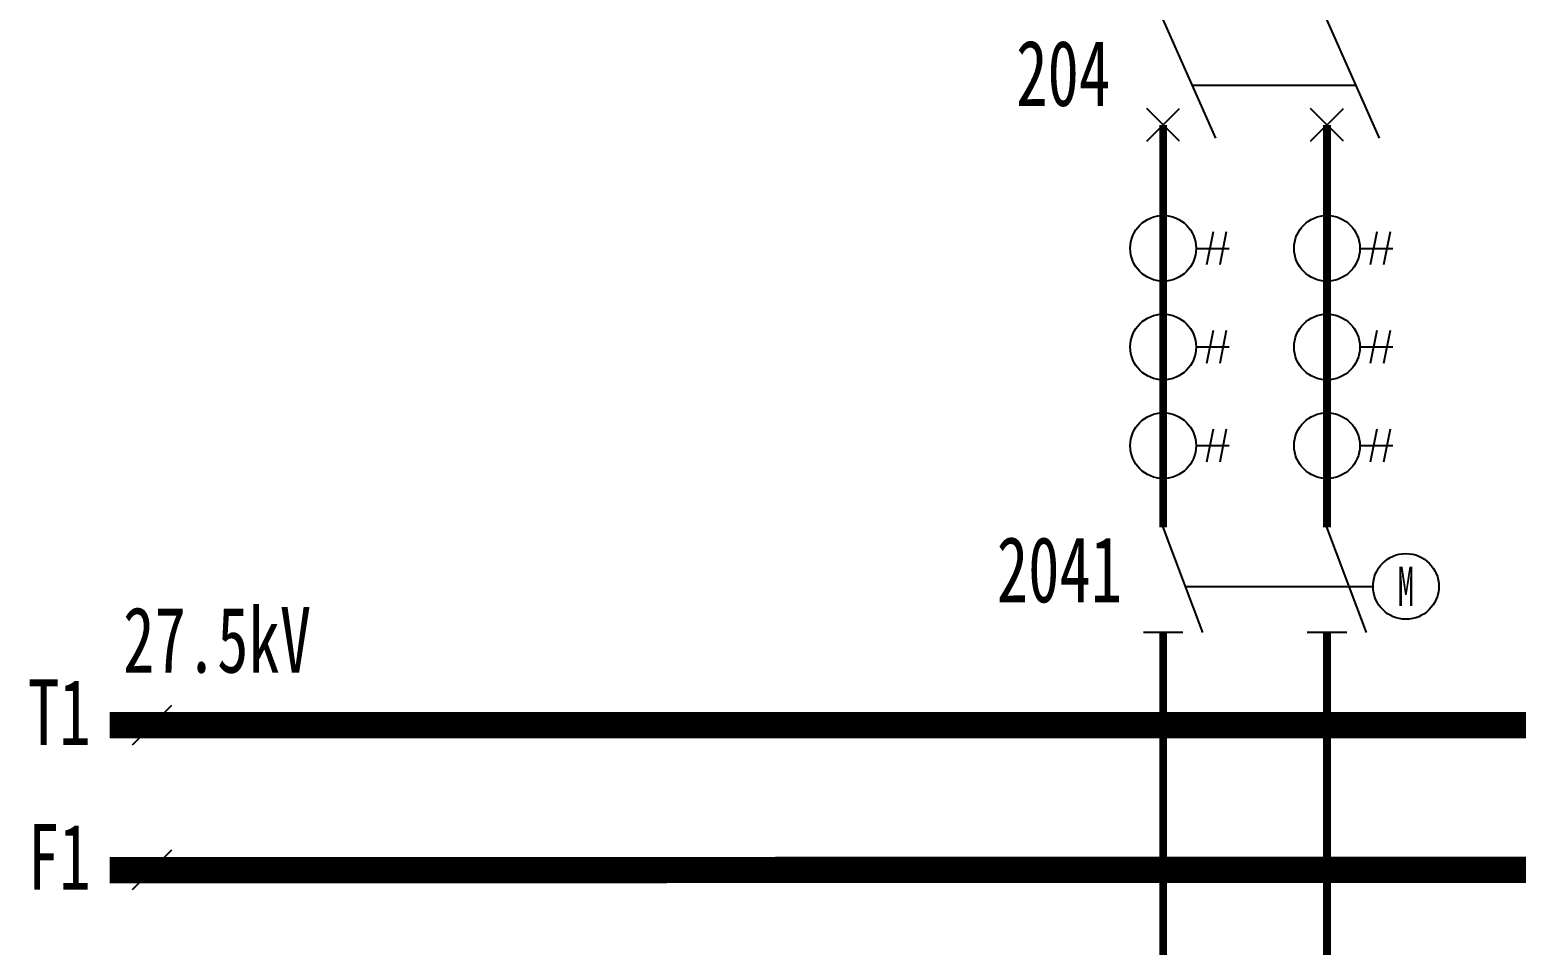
# Model space of a CAD drawing. Header units: millimetres. Extents: x 10667 to 23854, y -3427 to -2899.
# Drawn here: x 17195.5 to 17308.4, y -3159.5 to -3089.9 of the extents above; entities that cross this region are included whole.
import ezdxf
from ezdxf.enums import TextEntityAlignment as Align

# ---------------------------------------------------------------- set-up
doc = ezdxf.new("R2010")
doc.units = ezdxf.units.MM
doc.header["$LTSCALE"] = 10
for name, color, linetype in [('BLOCK', 3, 'Continuous'), ('设    备', 3, 'Continuous'), ('设备编号', 2, 'Continuous'), ('连 接 线', 1, 'Continuous')]:
    doc.layers.add(name, color=color, linetype=linetype)
doc.styles.add('HZ', font='SimSun.ttf', dxfattribs={"width": 0.7})

# ---------------------------------------------------------------- blocks, each defined once
blk = doc.blocks.new('$LH')
at = {"color": 3}
for p, q in [((3.792596414602542, 1.249999999999318), (3.292596414602542, -1.250000000000682)), ((4.792596414602542, 1.249999999999318), (4.292596414602542, -1.250000000000682)), ((2.500001320748027, -6.821210263296962e-13), (5.000001320748027, -6.821210263296962e-13))]:
    blk.add_line(p, q, dxfattribs=at)
blk.add_circle((1.320750698141637e-06, -6.821210263296962e-13), 2.5, dxfattribs=at)

msp = doc.modelspace()

# ---------------------------------------------------------------- linework, layer by layer
at = {"layer": 'BLOCK'}
for p, q in [((17285.56480377403, -3098.09221675231), (17281.56480377403, -3089.09221675231)), ((17298.00580482629, -3098.09221675231), (17294.00580482629, -3089.09221675231)), ((17296.22802704851, -3094.09221675231), (17283.78702599625, -3094.09221675231)), ((17282.81480377403, -3098.34221675231), (17280.31480377403, -3095.84221675231)), ((17280.31480377403, -3098.34221675231), (17282.81480377403, -3095.84221675231)), ((17292.75580482629, -3098.34221675231), (17295.25580482629, -3095.84221675231)), ((17295.25580482629, -3098.34221675231), (17292.75580482629, -3095.84221675231))]:
    msp.add_line(p, q, dxfattribs=at)
at = {"layer": '设    备'}
for p, q in [((17284.56480377403, -3135.682096875397), (17281.56480377403, -3127.682096875397)), ((17297.00580482629, -3135.682096875397), (17294.00580482629, -3127.682096875397)), ((17283.06480377403, -3135.682096875397), (17280.06480377403, -3135.682096875397)), ((17295.50580482629, -3135.682096875397), (17292.50580482629, -3135.682096875397))]:
    msp.add_line(p, q, dxfattribs=at)
at = {"layer": '设    备', "color": 3}
msp.add_line((17283.25230377403, -3132.182096875397), (17297.50580482629, -3132.182096875397), dxfattribs=at)
at = {"layer": '设    备'}
msp.add_circle((17300.00580482629, -3132.182096875397), 2.5, dxfattribs=at)
for p in [(17281.56480377403, -3135.682096875397), (17294.00580482629, -3135.682096875397)]:
    msp.add_point(p, dxfattribs=at)
at = {"layer": '连 接 线', "color": 3}
for p, q in [((17206.23425533265, -3141.242324736984), (17203.23425533265, -3144.242324736984)), ((17206.23425533265, -3152.242324684155), (17203.23425533265, -3155.242324684155))]:
    msp.add_line(p, q, dxfattribs=at)
at = {"layer": '连 接 线'}
for points, const_width in [([(17281.56480377403, -3097.09221675231), (17281.56480377403, -3127.682096875397)], 0.6), ([(17294.00580482629, -3097.09221675231), (17294.00580482629, -3127.682096875397)], 0.6), ([(17281.56480377403, -3135.682096875397), (17281.56480377403, -3142.742324736984)], 0.6), ([(17294.00580482629, -3135.682096875397), (17294.00580481802, -3175.072885319818)], 0.6), ([(17201.53164842381, -3142.742324736984), (17248.43410089521, -3142.742324736985)], 2), ([(17248.43410089521, -3142.742324736985), (17269.55632304754, -3142.742324736984)], 2), ([(17269.55632304754, -3142.742324736984), (17271.90550653732, -3142.742324736984)], 2), ([(17271.90550653732, -3142.742324736984), (17313.00580482629, -3142.741554353163)], 2), ([(17281.56480377403, -3164.412638151047), (17281.56480377403, -3142.742324736984)], 0.6), ([(17225.36354223073, -3153.749871121285), (17201.53244736986, -3153.751682257583)], 2), ([(17225.36354223073, -3153.749871121285), (17254.55632304754, -3153.742324736984)], 2), ([(17286.90550653732, -3153.742814323732), (17254.55632304754, -3153.742324736984)], 2), ([(17286.90550653732, -3153.742814323732), (17325.06315035332, -3153.742814323732)], 2)]:
    msp.add_lwpolyline(points, dxfattribs=dict(at, const_width=const_width))
for points in [[(17243.51647017813, -3141.742324736984), (17244.51647017813, -3141.742324736984), (17243.51647017813, -3141.746130038892), (17244.60362592088, -3141.746130038892)], [(17243.51647017813, -3141.746130038892), (17244.42931443538, -3141.746130038892), (17243.51647017813, -3141.742324736984), (17244.51647017813, -3141.742324736984)], [(17243.51647017813, -3141.746130038892), (17244.60362592088, -3141.746130038892), (17243.51647017813, -3141.757516983972), (17244.6901183558, -3141.757516983972)], [(17243.51647017813, -3141.757516983972), (17244.34282200046, -3141.757516983972), (17243.51647017813, -3141.746130038892), (17244.42931443538, -3141.746130038892)], [(17243.51647017813, -3141.776398910695), (17244.25765113303, -3141.776398910695), (17243.51647017813, -3141.757516983972), (17244.34282200046, -3141.757516983972)], [(17243.51647017813, -3141.802632116198), (17244.1744500348, -3141.802632116198), (17243.51647017813, -3141.776398910695), (17244.25765113303, -3141.776398910695)], [(17243.51647017813, -3141.836016949947), (17244.09385191639, -3141.836016949947), (17243.51647017813, -3141.802632116198), (17244.1744500348, -3141.802632116198)], [(17243.51647017813, -3141.8762993332), (17244.01647017813, -3141.8762993332), (17243.51647017813, -3141.836016949947), (17244.09385191639, -3141.836016949947)], [(17244.60362592088, -3141.746130038892), (17245.51647017813, -3141.746130038892), (17244.51647017813, -3141.742324736984), (17245.51647017813, -3141.742324736984)], [(17244.6901183558, -3141.757516983972), (17245.51647017813, -3141.757516983972), (17244.60362592088, -3141.746130038892), (17245.51647017813, -3141.746130038892)], [(17244.77528922323, -3141.776398910695), (17245.51647017813, -3141.776398910695), (17244.6901183558, -3141.757516983972), (17245.51647017813, -3141.757516983972)], [(17244.85849032145, -3141.802632116198), (17245.51647017813, -3141.802632116198), (17244.77528922323, -3141.776398910695), (17245.51647017813, -3141.776398910695)], [(17244.93908843987, -3141.836016949947), (17245.51647017813, -3141.836016949947), (17244.85849032145, -3141.802632116198), (17245.51647017813, -3141.802632116198)], [(17245.01647017813, -3141.8762993332), (17245.51647017813, -3141.8762993332), (17244.93908843987, -3141.836016949947), (17245.51647017813, -3141.836016949947)], [(17243.51647017813, -3141.923172692695), (17243.94289374178, -3141.923172692695), (17243.51647017813, -3141.8762993332), (17244.01647017813, -3141.8762993332)], [(17243.51647017813, -3141.976280293865), (17243.87368256844, -3141.976280293865), (17243.51647017813, -3141.923172692695), (17243.94289374178, -3141.923172692695)], [(17243.51647017813, -3142.035217955798), (17243.80936339694, -3142.035217955798), (17243.51647017813, -3141.976280293865), (17243.87368256844, -3141.976280293865)], [(17243.51647017813, -3142.099537127297), (17243.75042573501, -3142.099537127297), (17243.51647017813, -3142.035217955798), (17243.80936339694, -3142.035217955798)], [(17243.51647017813, -3142.168748300633), (17243.69731813384, -3142.168748300633), (17243.51647017813, -3142.099537127297), (17243.75042573501, -3142.099537127297)], [(17243.51647017813, -3142.242324736984), (17243.65044477434, -3142.242324736984), (17243.51647017813, -3142.168748300633), (17243.69731813384, -3142.168748300633)], [(17243.51647017813, -3142.319706475243), (17243.61016239109, -3142.319706475243), (17243.51647017813, -3142.242324736984), (17243.65044477434, -3142.242324736984)], [(17243.51647017813, -3142.400304593658), (17243.57677755734, -3142.400304593658), (17243.51647017813, -3142.319706475243), (17243.61016239109, -3142.319706475243)], [(17243.51647017813, -3142.483505691882), (17243.55054435184, -3142.483505691882), (17243.51647017813, -3142.400304593658), (17243.57677755734, -3142.400304593658)], [(17243.51647017813, -3142.568676559317), (17243.53166242512, -3142.568676559317), (17243.51647017813, -3142.483505691882), (17243.55054435184, -3142.483505691882)], [(17243.51647017813, -3142.655168994237), (17243.52027548004, -3142.655168994237), (17243.51647017813, -3142.568676559317), (17243.53166242512, -3142.568676559317)], [(17243.51647017813, -3142.742324736984), (17243.51647017813, -3142.742324736984), (17243.51647017813, -3142.655168994237), (17243.52027548004, -3142.655168994237)], [(17243.51647017813, -3142.742324736984), (17243.51647017813, -3142.742324736984), (17243.51647017813, -3142.829480479732), (17243.52027548004, -3142.829480479732)], [(17243.51647017813, -3142.829480479732), (17243.52027548004, -3142.829480479732), (17243.51647017813, -3142.915972914651), (17243.53166242512, -3142.915972914651)], [(17243.51647017813, -3142.915972914651), (17243.53166242512, -3142.915972914651), (17243.51647017813, -3143.001143782087), (17243.55054435184, -3143.001143782087)], [(17245.09004661448, -3141.923172692695), (17245.51647017813, -3141.923172692695), (17245.01647017813, -3141.8762993332), (17245.51647017813, -3141.8762993332)], [(17245.15925778781, -3141.976280293865), (17245.51647017813, -3141.976280293865), (17245.09004661448, -3141.923172692695), (17245.51647017813, -3141.923172692695)], [(17245.22357695932, -3142.035217955798), (17245.51647017813, -3142.035217955798), (17245.15925778781, -3141.976280293865), (17245.51647017813, -3141.976280293865)], [(17245.28251462125, -3142.099537127297), (17245.51647017813, -3142.099537127297), (17245.22357695932, -3142.035217955798), (17245.51647017813, -3142.035217955798)], [(17245.33562222242, -3142.168748300633), (17245.51647017813, -3142.168748300633), (17245.28251462125, -3142.099537127297), (17245.51647017813, -3142.099537127297)], [(17245.38249558191, -3142.242324736984), (17245.51647017813, -3142.242324736984), (17245.33562222242, -3142.168748300633), (17245.51647017813, -3142.168748300633)], [(17245.42277796517, -3142.319706475243), (17245.51647017813, -3142.319706475243), (17245.38249558191, -3142.242324736984), (17245.51647017813, -3142.242324736984)], [(17245.45616279892, -3142.400304593658), (17245.51647017813, -3142.400304593658), (17245.42277796517, -3142.319706475243), (17245.51647017813, -3142.319706475243)], [(17245.48239600442, -3142.483505691882), (17245.51647017813, -3142.483505691882), (17245.45616279892, -3142.400304593658), (17245.51647017813, -3142.400304593658)], [(17245.50127793114, -3142.568676559317), (17245.51647017813, -3142.568676559317), (17245.48239600442, -3142.483505691882), (17245.51647017813, -3142.483505691882)], [(17245.48239600442, -3143.001143782087), (17245.51647017813, -3143.001143782087), (17245.50127793114, -3142.915972914651), (17245.51647017813, -3142.915972914651)], [(17245.51266487622, -3142.655168994237), (17245.51647017813, -3142.655168994237), (17245.50127793114, -3142.568676559317), (17245.51647017813, -3142.568676559317)], [(17245.50127793114, -3142.915972914651), (17245.51647017813, -3142.915972914651), (17245.51266487622, -3142.829480479732), (17245.51647017813, -3142.829480479732)], [(17245.51647017813, -3142.742324736984), (17245.51647017813, -3142.742324736984), (17245.51266487622, -3142.655168994237), (17245.51647017813, -3142.655168994237)], [(17245.51266487622, -3142.829480479732), (17245.51647017813, -3142.829480479732), (17245.51647017813, -3142.742324736984)], [(17243.51647017813, -3143.001143782087), (17243.55054435184, -3143.001143782087), (17243.51647017813, -3143.08434488031), (17243.57677755734, -3143.08434488031)], [(17243.51647017813, -3143.08434488031), (17243.57677755734, -3143.08434488031), (17243.51647017813, -3143.164942998725), (17243.61016239109, -3143.164942998725)], [(17243.51647017813, -3143.164942998725), (17243.61016239109, -3143.164942998725), (17243.51647017813, -3143.242324736984), (17243.65044477434, -3143.242324736984)], [(17243.51647017813, -3143.242324736984), (17243.65044477434, -3143.242324736984), (17243.51647017813, -3143.315901173335), (17243.69731813384, -3143.315901173335)], [(17243.51647017813, -3143.315901173335), (17243.69731813384, -3143.315901173335), (17243.51647017813, -3143.385112346671), (17243.75042573501, -3143.385112346671)], [(17243.51647017813, -3143.385112346671), (17243.75042573501, -3143.385112346671), (17243.51647017813, -3143.449431518171), (17243.80936339694, -3143.449431518171)], [(17243.51647017813, -3143.449431518171), (17243.80936339694, -3143.449431518171), (17243.51647017813, -3143.508369180103), (17243.87368256844, -3143.508369180103)], [(17243.51647017813, -3143.508369180103), (17243.87368256844, -3143.508369180103), (17243.51647017813, -3143.561476781273), (17243.94289374178, -3143.561476781273)], [(17243.51647017813, -3143.561476781273), (17243.94289374178, -3143.561476781273), (17243.51647017813, -3143.608350140768), (17244.01647017813, -3143.608350140768)], [(17243.51647017813, -3143.608350140768), (17244.01647017813, -3143.608350140768), (17243.51647017813, -3143.648632524021), (17244.09385191639, -3143.648632524021)], [(17243.51647017813, -3143.648632524021), (17244.09385191639, -3143.648632524021), (17243.51647017813, -3143.68201735777), (17244.1744500348, -3143.68201735777)], [(17243.51647017813, -3143.68201735777), (17244.1744500348, -3143.68201735777), (17243.51647017813, -3143.708250563273), (17244.25765113303, -3143.708250563273)], [(17243.51647017813, -3143.708250563273), (17244.25765113303, -3143.708250563273), (17243.51647017813, -3143.727132489997), (17244.34282200046, -3143.727132489997)], [(17243.51647017813, -3143.727132489997), (17244.34282200046, -3143.727132489997), (17243.51647017813, -3143.738519435076), (17244.42931443538, -3143.738519435076)], [(17243.51647017813, -3143.738519435076), (17244.42931443538, -3143.738519435076), (17243.51647017813, -3143.742324736984), (17244.51647017813, -3143.742324736984)], [(17244.51647017813, -3143.742324736984), (17245.51647017813, -3143.742324736984), (17244.60362592088, -3143.738519435076), (17245.51647017813, -3143.738519435076)], [(17244.60362592088, -3143.738519435076), (17245.51647017813, -3143.738519435076), (17244.6901183558, -3143.727132489997), (17245.51647017813, -3143.727132489997)], [(17244.6901183558, -3143.727132489997), (17245.51647017813, -3143.727132489997), (17244.77528922323, -3143.708250563273), (17245.51647017813, -3143.708250563273)], [(17244.77528922323, -3143.708250563273), (17245.51647017813, -3143.708250563273), (17244.85849032145, -3143.68201735777), (17245.51647017813, -3143.68201735777)], [(17244.85849032145, -3143.68201735777), (17245.51647017813, -3143.68201735777), (17244.93908843987, -3143.648632524021), (17245.51647017813, -3143.648632524021)], [(17244.93908843987, -3143.648632524021), (17245.51647017813, -3143.648632524021), (17245.01647017813, -3143.608350140768), (17245.51647017813, -3143.608350140768)], [(17245.01647017813, -3143.608350140768), (17245.51647017813, -3143.608350140768), (17245.09004661448, -3143.561476781273), (17245.51647017813, -3143.561476781273)], [(17245.09004661448, -3143.561476781273), (17245.51647017813, -3143.561476781273), (17245.15925778781, -3143.508369180103), (17245.51647017813, -3143.508369180103)], [(17245.15925778781, -3143.508369180103), (17245.51647017813, -3143.508369180103), (17245.22357695932, -3143.449431518171), (17245.51647017813, -3143.449431518171)], [(17245.22357695932, -3143.449431518171), (17245.51647017813, -3143.449431518171), (17245.28251462125, -3143.385112346671), (17245.51647017813, -3143.385112346671)], [(17245.28251462125, -3143.385112346671), (17245.51647017813, -3143.385112346671), (17245.33562222242, -3143.315901173335), (17245.51647017813, -3143.315901173335)], [(17245.33562222242, -3143.315901173335), (17245.51647017813, -3143.315901173335), (17245.38249558191, -3143.242324736984), (17245.51647017813, -3143.242324736984)], [(17245.38249558191, -3143.242324736984), (17245.51647017813, -3143.242324736984), (17245.42277796517, -3143.164942998725), (17245.51647017813, -3143.164942998725)], [(17245.42277796517, -3143.164942998725), (17245.51647017813, -3143.164942998725), (17245.45616279892, -3143.08434488031), (17245.51647017813, -3143.08434488031)], [(17245.45616279892, -3143.08434488031), (17245.51647017813, -3143.08434488031), (17245.48239600442, -3143.001143782087), (17245.51647017813, -3143.001143782087)], [(17220.43824254435, -3152.749871121285), (17221.43824254435, -3152.749871121285), (17220.43824254435, -3152.753676423193), (17221.5253982871, -3152.753676423193)], [(17220.43824254435, -3152.753676423193), (17221.3510868016, -3152.753676423193), (17220.43824254435, -3152.749871121285), (17221.43824254435, -3152.749871121285)], [(17220.43824254435, -3152.753676423193), (17221.5253982871, -3152.753676423193), (17220.43824254435, -3152.765063368272), (17221.61189072202, -3152.765063368272)], [(17220.43824254435, -3152.765063368272), (17221.26459436668, -3152.765063368272), (17220.43824254435, -3152.753676423193), (17221.3510868016, -3152.753676423193)], [(17220.43824254435, -3152.783945294996), (17221.17942349924, -3152.783945294996), (17220.43824254435, -3152.765063368272), (17221.26459436668, -3152.765063368272)], [(17220.43824254435, -3152.810178500499), (17221.09622240102, -3152.810178500499), (17220.43824254435, -3152.783945294996), (17221.17942349924, -3152.783945294996)], [(17220.43824254435, -3152.843563334248), (17221.01562428261, -3152.843563334248), (17220.43824254435, -3152.810178500499), (17221.09622240102, -3152.810178500499)], [(17220.43824254435, -3152.8838457175), (17220.93824254435, -3152.8838457175), (17220.43824254435, -3152.843563334248), (17221.01562428261, -3152.843563334248)], [(17220.43824254435, -3152.930719076996), (17220.864666108, -3152.930719076996), (17220.43824254435, -3152.8838457175), (17220.93824254435, -3152.8838457175)], [(17220.43824254435, -3152.983826678166), (17220.79545493466, -3152.983826678166), (17220.43824254435, -3152.930719076996), (17220.864666108, -3152.930719076996)], [(17220.43824254435, -3153.042764340098), (17220.73113576316, -3153.042764340098), (17220.43824254435, -3152.983826678166), (17220.79545493466, -3152.983826678166)], [(17220.43824254435, -3153.107083511598), (17220.67219810123, -3153.107083511598), (17220.43824254435, -3153.042764340098), (17220.73113576316, -3153.042764340098)], [(17220.43824254435, -3153.176294684934), (17220.61909050006, -3153.176294684934), (17220.43824254435, -3153.107083511598), (17220.67219810123, -3153.107083511598)], [(17221.5253982871, -3152.753676423193), (17222.43824254435, -3152.753676423193), (17221.43824254435, -3152.749871121285), (17222.43824254435, -3152.749871121285)], [(17221.61189072202, -3152.765063368272), (17222.43824254435, -3152.765063368272), (17221.5253982871, -3152.753676423193), (17222.43824254435, -3152.753676423193)], [(17221.69706158945, -3152.783945294996), (17222.43824254435, -3152.783945294996), (17221.61189072202, -3152.765063368272), (17222.43824254435, -3152.765063368272)], [(17221.78026268767, -3152.810178500499), (17222.43824254435, -3152.810178500499), (17221.69706158945, -3152.783945294996), (17222.43824254435, -3152.783945294996)], [(17221.86086080609, -3152.843563334248), (17222.43824254435, -3152.843563334248), (17221.78026268767, -3152.810178500499), (17222.43824254435, -3152.810178500499)], [(17221.93824254435, -3152.8838457175), (17222.43824254435, -3152.8838457175), (17221.86086080609, -3152.843563334248), (17222.43824254435, -3152.843563334248)], [(17222.0118189807, -3152.930719076996), (17222.43824254435, -3152.930719076996), (17221.93824254435, -3152.8838457175), (17222.43824254435, -3152.8838457175)], [(17222.08103015403, -3152.983826678166), (17222.43824254435, -3152.983826678166), (17222.0118189807, -3152.930719076996), (17222.43824254435, -3152.930719076996)], [(17222.14534932554, -3153.042764340098), (17222.43824254435, -3153.042764340098), (17222.08103015403, -3152.983826678166), (17222.43824254435, -3152.983826678166)], [(17222.20428698747, -3153.107083511598), (17222.43824254435, -3153.107083511598), (17222.14534932554, -3153.042764340098), (17222.43824254435, -3153.042764340098)], [(17222.25739458864, -3153.176294684934), (17222.43824254435, -3153.176294684934), (17222.20428698747, -3153.107083511598), (17222.43824254435, -3153.107083511598)], [(17220.43824254435, -3153.249871121285), (17220.57221714057, -3153.249871121285), (17220.43824254435, -3153.176294684934), (17220.61909050006, -3153.176294684934)], [(17220.43824254435, -3153.327252859544), (17220.53193475731, -3153.327252859544), (17220.43824254435, -3153.249871121285), (17220.57221714057, -3153.249871121285)], [(17220.43824254435, -3153.407850977959), (17220.49854992356, -3153.407850977959), (17220.43824254435, -3153.327252859544), (17220.53193475731, -3153.327252859544)], [(17220.43824254435, -3153.491052076182), (17220.47231671806, -3153.491052076182), (17220.43824254435, -3153.407850977959), (17220.49854992356, -3153.407850977959)], [(17220.43824254435, -3153.576222943618), (17220.45343479134, -3153.576222943618), (17220.43824254435, -3153.491052076182), (17220.47231671806, -3153.491052076182)], [(17220.43824254435, -3153.662715378537), (17220.44204784626, -3153.662715378537), (17220.43824254435, -3153.576222943618), (17220.45343479134, -3153.576222943618)], [(17220.43824254435, -3153.749871121285), (17220.43824254435, -3153.749871121285), (17220.43824254435, -3153.662715378537), (17220.44204784626, -3153.662715378537)], [(17220.43824254435, -3153.749871121285), (17220.43824254435, -3153.749871121285), (17220.43824254435, -3153.837026864032), (17220.44204784626, -3153.837026864032)], [(17220.43824254435, -3153.837026864032), (17220.44204784626, -3153.837026864032), (17220.43824254435, -3153.923519298952), (17220.45343479134, -3153.923519298952)], [(17220.43824254435, -3153.923519298952), (17220.45343479134, -3153.923519298952), (17220.43824254435, -3154.008690166387), (17220.47231671806, -3154.008690166387)], [(17220.43824254435, -3154.008690166387), (17220.47231671806, -3154.008690166387), (17220.43824254435, -3154.09189126461), (17220.49854992356, -3154.09189126461)], [(17220.43824254435, -3154.09189126461), (17220.49854992356, -3154.09189126461), (17220.43824254435, -3154.172489383026), (17220.53193475731, -3154.172489383026)], [(17220.43824254435, -3154.172489383026), (17220.53193475731, -3154.172489383026), (17220.43824254435, -3154.249871121285), (17220.57221714057, -3154.249871121285)], [(17220.43824254435, -3154.249871121285), (17220.57221714057, -3154.249871121285), (17220.43824254435, -3154.323447557636), (17220.61909050006, -3154.323447557636)], [(17222.30426794813, -3153.249871121285), (17222.43824254435, -3153.249871121285), (17222.25739458864, -3153.176294684934), (17222.43824254435, -3153.176294684934)], [(17222.25739458864, -3154.323447557636), (17222.43824254435, -3154.323447557636), (17222.30426794813, -3154.249871121285), (17222.43824254435, -3154.249871121285)], [(17222.34455033139, -3153.327252859544), (17222.43824254435, -3153.327252859544), (17222.30426794813, -3153.249871121285), (17222.43824254435, -3153.249871121285)], [(17222.30426794813, -3154.249871121285), (17222.43824254435, -3154.249871121285), (17222.34455033139, -3154.172489383026), (17222.43824254435, -3154.172489383026)], [(17222.37793516513, -3153.407850977959), (17222.43824254435, -3153.407850977959), (17222.34455033139, -3153.327252859544), (17222.43824254435, -3153.327252859544)], [(17222.34455033139, -3154.172489383026), (17222.43824254435, -3154.172489383026), (17222.37793516513, -3154.09189126461), (17222.43824254435, -3154.09189126461)], [(17222.40416837064, -3153.491052076182), (17222.43824254435, -3153.491052076182), (17222.37793516513, -3153.407850977959), (17222.43824254435, -3153.407850977959)], [(17222.37793516513, -3154.09189126461), (17222.43824254435, -3154.09189126461), (17222.40416837064, -3154.008690166387), (17222.43824254435, -3154.008690166387)], [(17222.42305029736, -3153.576222943618), (17222.43824254435, -3153.576222943618), (17222.40416837064, -3153.491052076182), (17222.43824254435, -3153.491052076182)], [(17222.40416837064, -3154.008690166387), (17222.43824254435, -3154.008690166387), (17222.42305029736, -3153.923519298952), (17222.43824254435, -3153.923519298952)], [(17222.43443724244, -3153.662715378537), (17222.43824254435, -3153.662715378537), (17222.42305029736, -3153.576222943618), (17222.43824254435, -3153.576222943618)], [(17222.42305029736, -3153.923519298952), (17222.43824254435, -3153.923519298952), (17222.43443724244, -3153.837026864032), (17222.43824254435, -3153.837026864032)], [(17222.43824254435, -3153.749871121285), (17222.43824254435, -3153.749871121285), (17222.43443724244, -3153.662715378537), (17222.43824254435, -3153.662715378537)], [(17222.43443724244, -3153.837026864032), (17222.43824254435, -3153.837026864032), (17222.43824254435, -3153.749871121285)], [(17220.43824254435, -3154.323447557636), (17220.61909050006, -3154.323447557636), (17220.43824254435, -3154.392658730972), (17220.67219810123, -3154.392658730972)], [(17220.43824254435, -3154.392658730972), (17220.67219810123, -3154.392658730972), (17220.43824254435, -3154.456977902471), (17220.73113576316, -3154.456977902471)], [(17220.43824254435, -3154.456977902471), (17220.73113576316, -3154.456977902471), (17220.43824254435, -3154.515915564404), (17220.79545493466, -3154.515915564404)], [(17220.43824254435, -3154.515915564404), (17220.79545493466, -3154.515915564404), (17220.43824254435, -3154.569023165574), (17220.864666108, -3154.569023165574)], [(17220.43824254435, -3154.569023165574), (17220.864666108, -3154.569023165574), (17220.43824254435, -3154.615896525069), (17220.93824254435, -3154.615896525069)], [(17220.43824254435, -3154.615896525069), (17220.93824254435, -3154.615896525069), (17220.43824254435, -3154.656178908322), (17221.01562428261, -3154.656178908322)], [(17220.43824254435, -3154.656178908322), (17221.01562428261, -3154.656178908322), (17220.43824254435, -3154.689563742071), (17221.09622240102, -3154.689563742071)], [(17220.43824254435, -3154.689563742071), (17221.09622240102, -3154.689563742071), (17220.43824254435, -3154.715796947574), (17221.17942349924, -3154.715796947574)], [(17220.43824254435, -3154.715796947574), (17221.17942349924, -3154.715796947574), (17220.43824254435, -3154.734678874297), (17221.26459436668, -3154.734678874297)], [(17220.43824254435, -3154.734678874297), (17221.26459436668, -3154.734678874297), (17220.43824254435, -3154.746065819377), (17221.3510868016, -3154.746065819377)], [(17220.43824254435, -3154.746065819377), (17221.3510868016, -3154.746065819377), (17220.43824254435, -3154.749871121285), (17221.43824254435, -3154.749871121285)], [(17221.43824254435, -3154.749871121285), (17222.43824254435, -3154.749871121285), (17221.5253982871, -3154.746065819377), (17222.43824254435, -3154.746065819377)], [(17221.5253982871, -3154.746065819377), (17222.43824254435, -3154.746065819377), (17221.61189072202, -3154.734678874297), (17222.43824254435, -3154.734678874297)], [(17221.61189072202, -3154.734678874297), (17222.43824254435, -3154.734678874297), (17221.69706158945, -3154.715796947574), (17222.43824254435, -3154.715796947574)], [(17221.69706158945, -3154.715796947574), (17222.43824254435, -3154.715796947574), (17221.78026268767, -3154.689563742071), (17222.43824254435, -3154.689563742071)], [(17221.78026268767, -3154.689563742071), (17222.43824254435, -3154.689563742071), (17221.86086080609, -3154.656178908322), (17222.43824254435, -3154.656178908322)], [(17221.86086080609, -3154.656178908322), (17222.43824254435, -3154.656178908322), (17221.93824254435, -3154.615896525069), (17222.43824254435, -3154.615896525069)], [(17221.93824254435, -3154.615896525069), (17222.43824254435, -3154.615896525069), (17222.0118189807, -3154.569023165574), (17222.43824254435, -3154.569023165574)], [(17222.0118189807, -3154.569023165574), (17222.43824254435, -3154.569023165574), (17222.08103015403, -3154.515915564404), (17222.43824254435, -3154.515915564404)], [(17222.08103015403, -3154.515915564404), (17222.43824254435, -3154.515915564404), (17222.14534932554, -3154.456977902471), (17222.43824254435, -3154.456977902471)], [(17222.14534932554, -3154.456977902471), (17222.43824254435, -3154.456977902471), (17222.20428698747, -3154.392658730972), (17222.43824254435, -3154.392658730972)], [(17222.20428698747, -3154.392658730972), (17222.43824254435, -3154.392658730972), (17222.25739458864, -3154.323447557636), (17222.43824254435, -3154.323447557636)]]:
    msp.add_solid(points, dxfattribs=at)

# ---------------------------------------------------------------- block references
at = {"layer": '设    备'}
for p in [(17281.56480245328, -3106.479901543301), (17294.00580350554, -3106.479901543301), (17281.56480245328, -3113.979901543301), (17294.00580350554, -3113.979901543301), (17281.56480113253, -3121.4799015433), (17294.00580218479, -3121.4799015433)]:
    msp.add_blockref('$LH', p, dxfattribs=at)

# ---------------------------------------------------------------- texts
at = {"layer": '设    备', "style": 'HZ', "width": 0.62}
msp.add_text('M', height=3, dxfattribs=at).set_placement((17300.00580482629, -3132.182096875397), align=Align.MIDDLE)
at = {"layer": '设备编号', "color": 6, "style": 'HZ', "width": 0.7}
for s, p in [('204', (17270.39641490669, -3095.652978894217)), ('2041', (17268.92193644862, -3133.395090122787)), ('27.5kV', (17202.54849571173, -3138.742324736984)), ('T1', (17195.31985897975, -3144.242324789813)), ('F1', (17195.31985897975, -3155.242324736984))]:
    msp.add_text(s, height=5, dxfattribs=at).set_placement(p)

doc.saveas('drawing.dxf')
